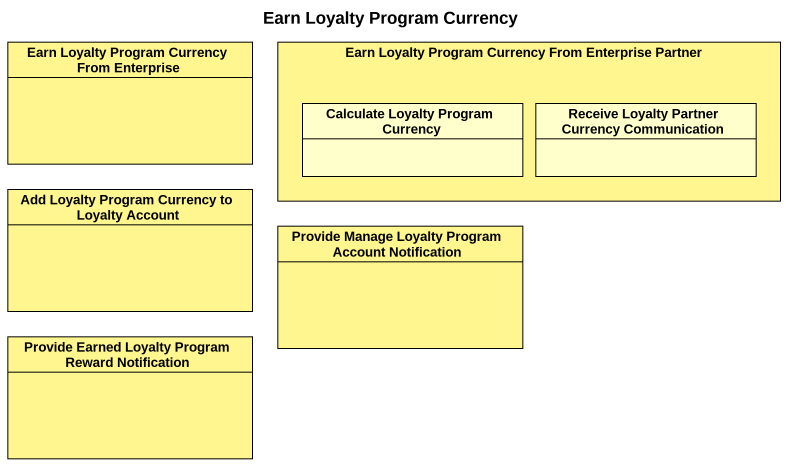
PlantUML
@startuml
title Earn Loyalty Program Currency
hide circle
hide empty members
class "Earn Loyalty Program Currency From Enterprise" as Earn_Loyalty_Program #FFF68F
rectangle "Earn Loyalty Program Currency From Enterprise Partner" as Earn_Loyalty_Program_2 #FFF68F {
  class "Calculate Loyalty Program Currency" as Calculate_Loyalty_Program
  class "Receive Loyalty Partner Currency Communication" as Receive_Loyalty_Partner
}
class "Add Loyalty Program Currency to Loyalty Account" as Add_Loyalty_Program #FFF68F
class "Provide Manage Loyalty Program Account Notification" as Provide_Manage_Loyalty #FFF68F
class "Provide Earned Loyalty Program Reward Notification" as Provide_Earned_Loyalty #FFF68F
@enduml
